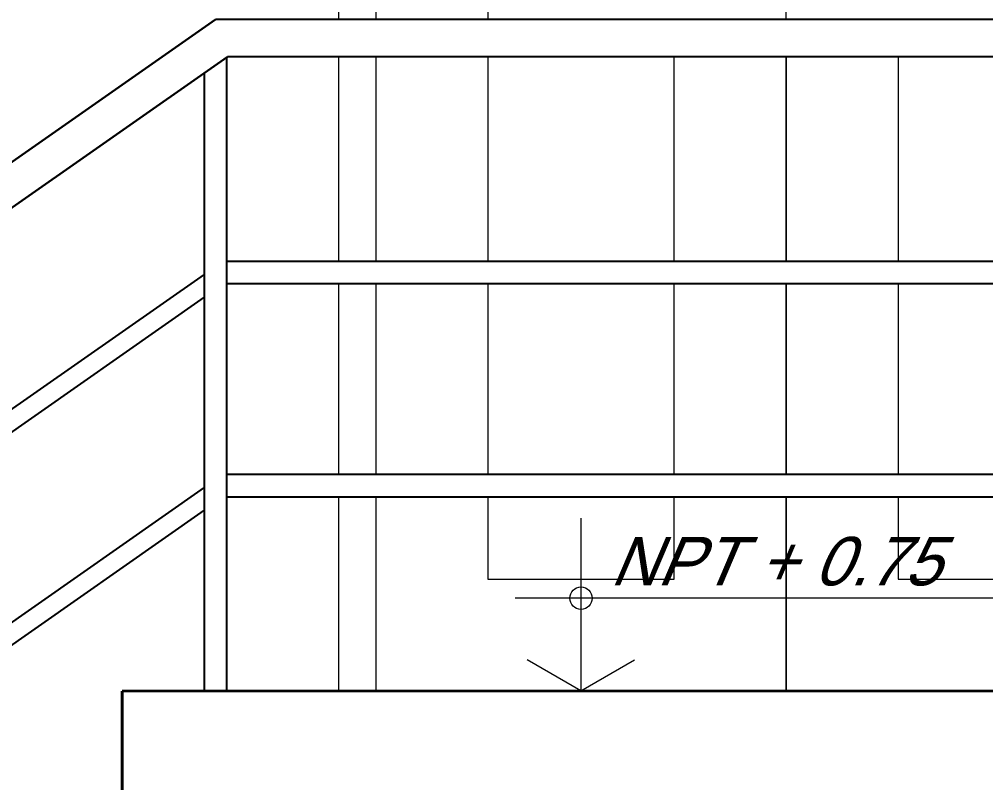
# Model space of a CAD drawing. Header units: millimetres. Extents: x 3790 to 7711, y 1449 to 3132.
# Drawn here: x 3974.662 to 3975.957, y 1453.252 to 1454.275 of the extents above; entities that cross this region are included whole.
import ezdxf

# ---------------------------------------------------------------- set-up
doc = ezdxf.new("R2010")
doc.units = ezdxf.units.MM
for name, color, linetype, lineweight in [('pluma 1', 1, 'Continuous', 9), ('pluma 2', 2, 'Continuous', 20), ('pluma 2.5', 30, 'Continuous', 25), ('pluma 3', 251, 'Continuous', 30), ('pluma 4', 34, 'Continuous', 40), ('TEXTO', 7, 'Continuous', 9)]:
    doc.layers.add(name, color=color, linetype=linetype, lineweight=lineweight)
doc.styles.add('nombreambiente', font='stylu.ttf', dxfattribs={"oblique": 20})

# ---------------------------------------------------------------- blocks, each defined once
blk = doc.blocks.new('ttryt')
at = {"layer": 'pluma 1'}
for p, q in [((1118.6396, 393.5141), (1118.6396, 393.2829)), ((1119.2894, 393.4071), (1118.5516, 393.4071)), ((1118.6396, 393.2829), (1118.5676, 393.3244)), ((1118.6396, 393.2829), (1118.7115, 393.3244))]:
    blk.add_line(p, q, dxfattribs=at)
at = {"layer": 'pluma 1', "linetype": 'Continuous'}
blk.add_circle((1118.6396, 393.4071), 0.015, dxfattribs=at)

msp = doc.modelspace()

# ---------------------------------------------------------------- linework, layer by layer
at = {"layer": 'pluma 1'}
for p, q in [((3975.6894, 1454.2246), (3975.6894, 1453.9504)), ((3975.6894, 1453.9204), (3975.6894, 1453.6649)), ((3975.6894, 1453.6349), (3975.6894, 1453.3746))]:
    msp.add_line(p, q, dxfattribs=at)
for points in [[(3976.2394, 1454.2746), (3976.2394, 1455.9246), (3975.1394, 1455.9246), (3975.1394, 1454.2745)], [(3975.6894, 1454.2746), (3975.6894, 1455.9246), (3975.1394, 1455.9246), (3975.1394, 1454.2745)], [(3975.2894, 1454.5246), (3975.2894, 1454.2745)], [(3975.1394, 1454.2245), (3975.1394, 1453.9504)], [(3975.1394, 1454.2245), (3975.1394, 1453.9504)], [(3975.2894, 1454.2245), (3975.2894, 1453.9504)], [(3975.5394, 1453.9504), (3975.5394, 1454.2245)], [(3975.6894, 1454.2246), (3975.6894, 1453.9504)], [(3975.6894, 1453.9504), (3975.6894, 1454.2246)], [(3975.8394, 1454.2246), (3975.8394, 1453.9504)], [(3975.1394, 1453.9204), (3975.1394, 1453.6649)], [(3975.1394, 1453.9204), (3975.1394, 1453.6649)], [(3975.2894, 1453.9204), (3975.2894, 1453.6649)], [(3975.5394, 1453.6649), (3975.5394, 1453.9204)], [(3975.6894, 1453.9204), (3975.6894, 1453.6649)], [(3975.6894, 1453.6649), (3975.6894, 1453.9204)], [(3975.8394, 1453.9204), (3975.8394, 1453.6649)], [(3975.1394, 1453.6349), (3975.1394, 1453.3746), (3976.2394, 1453.3746), (3976.2394, 1453.6349)], [(3975.1394, 1453.6349), (3975.1394, 1453.3746), (3975.6894, 1453.3746), (3975.6894, 1453.6349)], [(3975.2894, 1453.6349), (3975.2894, 1453.5246), (3975.5394, 1453.5246), (3975.5394, 1453.6349)], [(3975.6894, 1453.6349), (3975.6894, 1453.3746), (3976.2394, 1453.3746), (3976.2394, 1453.6349)], [(3975.8394, 1453.6349), (3975.8394, 1453.5246), (3976.0744, 1453.5246)]]:
    msp.add_lwpolyline(points, dxfattribs=at)
at = {"layer": 'pluma 2'}
for points in [[(3976.2891, 1454.2746), (3976.2891, 1455.9749), (3975.0893, 1455.9749), (3975.0893, 1454.2745)], [(3975.0893, 1454.2245), (3975.0893, 1453.9504)], [(3975.0893, 1453.9204), (3975.0893, 1453.6649)], [(3975.0893, 1453.6349), (3975.0893, 1453.3746), (3976.2891, 1453.3746), (3976.2891, 1453.6349)]]:
    msp.add_lwpolyline(points, dxfattribs=at)
at = {"layer": 'pluma 2.5'}
for p, q in [((3974.9398, 1453.3745), (3974.9398, 1454.2245)), ((3974.9098, 1453.3745), (3974.9098, 1454.2029)), ((3974.9398, 1453.9504), (3976.0744, 1453.9504)), ((3973.6898, 1453.0787), (3974.9098, 1453.9327)), ((3974.9398, 1453.9204), (3976.0744, 1453.9204)), ((3973.6898, 1453.0482), (3974.9098, 1453.9022)), ((3974.9398, 1453.6649), (3976.0744, 1453.6649)), ((3973.6898, 1452.7932), (3974.9098, 1453.6472)), ((3974.9398, 1453.6349), (3976.0744, 1453.6349)), ((3973.6898, 1452.7627), (3974.9098, 1453.6167))]:
    msp.add_line(p, q, dxfattribs=at)
at = {"layer": 'pluma 3'}
for p, q in [((3973.5498, 1453.312), (3974.9248, 1454.2745)), ((3974.9248, 1454.2745), (3976.0998, 1454.2746)), ((3973.5785, 1453.271), (3974.9406, 1454.2245)), ((3974.9406, 1454.2245), (3976.0998, 1454.2246))]:
    msp.add_line(p, q, dxfattribs=at)
at = {"layer": 'pluma 4'}
msp.add_line((3974.7998, 1453.3745), (3976.0998, 1453.3746), dxfattribs=at)
msp.add_lwpolyline([(3972.4498, 1452.3245), (3973.5498, 1452.3245), (3973.5498, 1452.4995), (3973.7998, 1452.4995), (3973.7998, 1452.6745), (3974.0498, 1452.6745), (3974.0498, 1452.8495), (3974.2998, 1452.8495), (3974.2998, 1453.0245), (3974.5498, 1453.0245), (3974.5498, 1453.1995), (3974.7998, 1453.1995), (3974.7998, 1453.3745)], dxfattribs=at)

# ---------------------------------------------------------------- block references
at = {"layer": 'pluma 1', "linetype": 'Continuous'}
msp.add_blockref('ttryt', (2856.7748, 1060.0918), dxfattribs=at)

# ---------------------------------------------------------------- texts
at = {"layer": 'TEXTO', "insert": (3975.4524, 1453.581), "char_height": 0.065, "width": 0.790868, "attachment_point": 1, "style": 'nombreambiente'}
msp.add_mtext('{\\Q23;NPT + 0.75}', dxfattribs=at)

doc.saveas('drawing.dxf')
